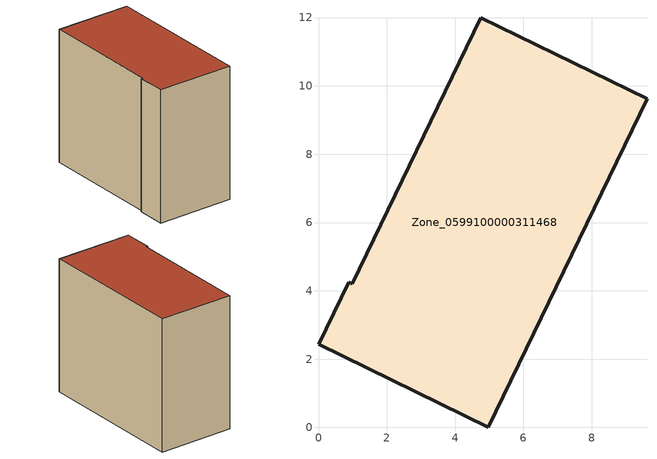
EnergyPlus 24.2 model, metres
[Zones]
Zone_0599100000311468
 floor ground (C_G): 4.97,0 0,2.43 0.89,4.25 0.98,4.21 4.75,12 9.62,9.62 z0
 wall outside (C_F): 0.98,4.21 0.89,4.25 0,2.43 4.97,0 9.62,9.62 4.75,12 0.98,4.21 z0:9.51
 roof outside (C_R): 9.62,9.62 4.75,12 0.98,4.21 0.89,4.25 0,2.43 4.97,0 z9.51
[BUILDING]
Pand.0599100000311468: North Axis=0; Terrain=City; Loads Convergence Tolerance Value=0.04; Temperature Convergence Tolerance Value=0.4; Solar Distribution=FullExterior; Maximum Number of Warmup Days=25; Minimum Number of Warmup Days=1
[Site:Location]
Rotterdam.The.Hague.AP_ZH_NLD Design_Conditions: Latitude=51.96; Longitude=4.45; Time Zone=1; Elevation=-4.5
[SITE:GROUNDTEMPERATURE:BUILDINGSURFACE]
18, 18, 18, 18, 18, 18, 18, 18, 18, 18, 18, 18
[MATERIAL] Thermal Absorptance=0.9; Solar Absorptance=0.7; Visible Absorptance=0.7
Name | Roughness | Thickness | Conductivity | Density | Specific Heat
G.TI.1975-1991 | MediumSmooth | 0.15 | 0.288461 | 540 | 1210
F.TI.1975-1991 | Rough | 0.3 | 0.230769 | 1920 | 840
R.TI.1975-1991 | MediumRough | 0.2 | 0.153846 | 1500 | 1000
[CONSTRUCTION]
C_G: G.TI.1975-1991
C_F: F.TI.1975-1991
C_R: R.TI.1975-1991
[ZONE]
Zone_0599100000311468: Type=1; Multiplier=1; Ceiling Height=Autocalculate; Volume=Autocalculate; Floor Area=autocalculate; Part of Total Floor Area=Yes
[ZONEINFILTRATION:DESIGNFLOWRATE]
Infil_Zone_0599100000311468: Zone or ZoneList or Space or SpaceList=Zone_0599100000311468; Schedule=AlwaysOn; Design Flow Rate Calculation Method=Flow/Area; Flow Rate per Floor Area=0.003; Constant Term Coefficient=1; Temperature Term Coefficient=0; Velocity Term Coefficient=0; Velocity Squared Term Coefficient=0
[HVACTEMPLATE:ZONE:IDEALLOADSAIRSYSTEM]
Zone_0599100000311468: Maximum Heating Supply Air Temperature=50; Minimum Cooling Supply Air Temperature=13; Maximum Heating Supply Air Humidity Ratio=0.0156; Minimum Cooling Supply Air Humidity Ratio=0.0077; Heating Limit=NoLimit; Cooling Limit=NoLimit; Dehumidification Control Type=ConstantSensibleHeatRatio; Cooling Sensible Heat Ratio=0.7; Dehumidification Setpoint=60; Humidification Control Type=None; Humidification Setpoint=30; Outdoor Air Method=None; Outdoor Air Flow Rate per Person=0.00944; Outdoor Air Flow Rate per Zone Floor Area=0; Outdoor Air Flow Rate per Zone=0; Demand Controlled Ventilation Type=None; Outdoor Air Economizer Type=NoEconomizer; Heat Recovery Type=None; Sensible Heat Recovery Effectiveness=0.7; Latent Heat Recovery Effectiveness=0.65
[ZONECONTROL:THERMOSTAT]
ThermostatControl_Zone_0599100000311468: Zone or ZoneList=Zone_0599100000311468; Control Type Schedule=DualSetpointControlType; Control 1=Thermostat_Zone_0599100000311468; Temperature Difference Between Cutout And Setpoint=0
[THERMOSTATSETPOINT:DUALSETPOINT]
Thermostat_Zone_0599100000311468: Heating Setpoint Temperature Schedule=HeatingSetpoint_Zone_0599100000311468; Cooling Setpoint Temperature Schedule=CoolingSetpoint_Zone_0599100000311468
[SCHEDULE:COMPACT]
HeatingSetpoint_Zone_0599100000311468: Through: 12/31, For: AllDays, Until: 24:00, 21
CoolingSetpoint_Zone_0599100000311468: Through: 12/31, For: AllDays, Until: 24:00, 24
DualSetpointControlType: Through: 12/31, For: AllDays, Until: 24:00, 4
AlwaysOn: Through: 12/31, For: AllDays, Until: 24:00, 1
